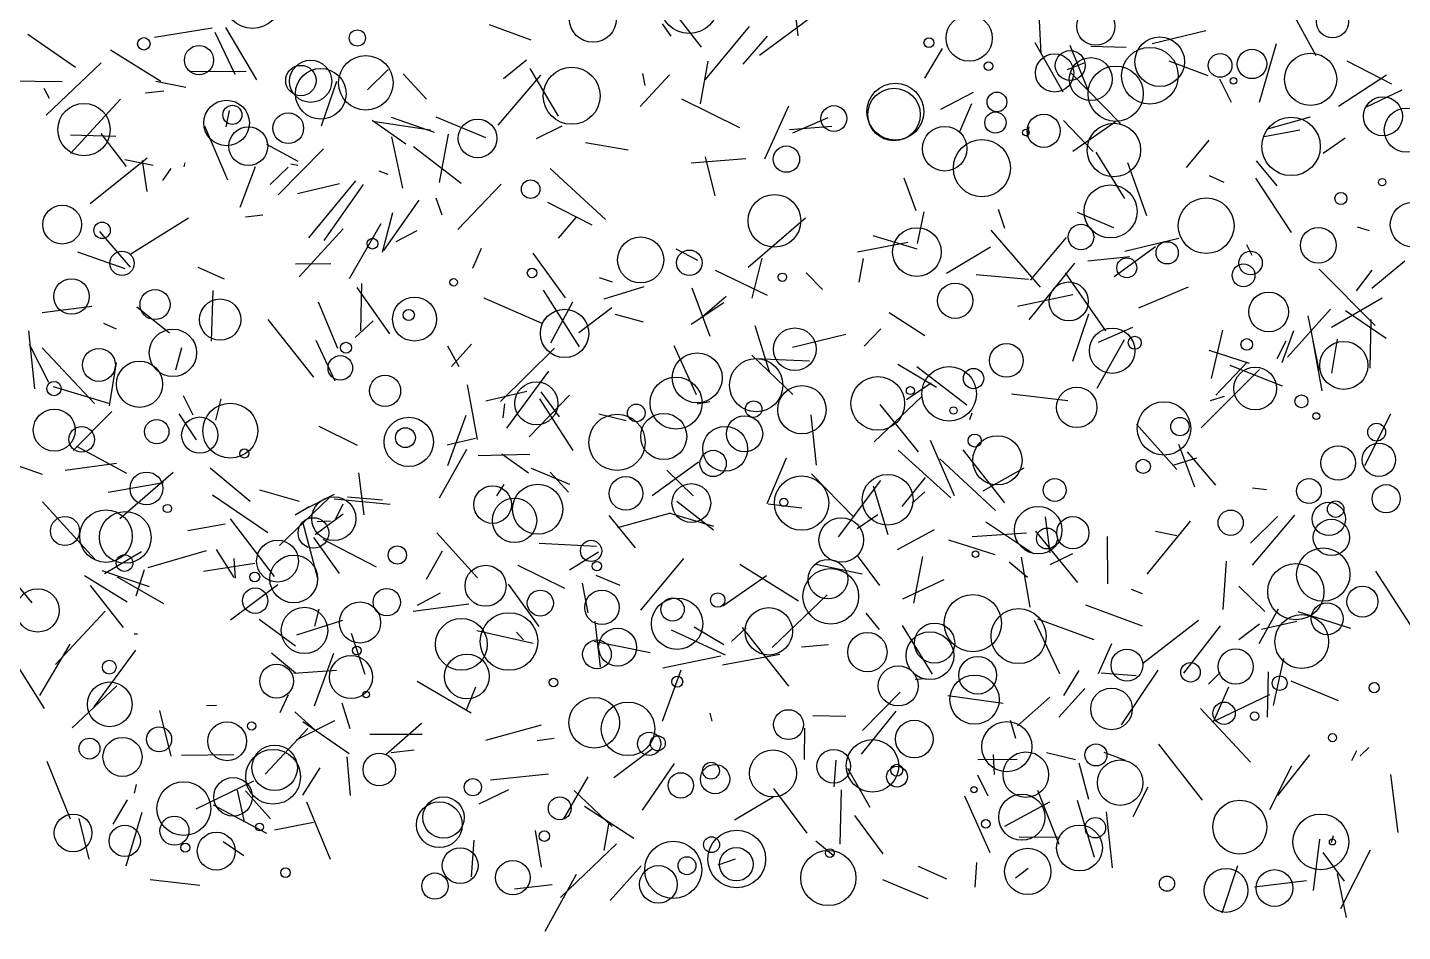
# Model space of a CAD drawing. Header units: millimetres. Extents: x -15 to 2017, y -16 to 2019.
# Drawn here: x 564.4 to 1034, y -13.9 to 294.9 of the extents above; entities that cross this region are included whole.
import ezdxf

# ---------------------------------------------------------------- set-up
doc = ezdxf.new("R2010")
doc.units = ezdxf.units.MM

msp = doc.modelspace()

# ---------------------------------------------------------------- linework, layer by layer
at = {"color": 70}
for p, q in [((794.62, 288.14), (781.87, 304.6)), ((906.32, 260.92), (905.71, 257.45))]:
    msp.add_line(p, q, dxfattribs=at)
at = {"color": 197}
for p, q in [((826.01, 304.98), (827.48, 292.03)), ((558.99, 79.97), (570.15, 62.3))]:
    msp.add_line(p, q, dxfattribs=at)
at = {"color": 3}
for p, q in [((909.71, 301.78), (910.5, 285.89)), ((798.8, 124.42), (783.52, 129.02))]:
    msp.add_line(p, q, dxfattribs=at)
at = {"color": 202}
for p, q in [((995.09, 302.14), (1004.31, 285.31)), ((855.53, 104.32), (847.91, 114.55))]:
    msp.add_line(p, q, dxfattribs=at)
at = {"color": 96}
for p, q in [((722.13, 295.89), (736.28, 290.68)), ((622.65, 212.98), (631.65, 209.05))]:
    msp.add_line(p, q, dxfattribs=at)
at = {"color": 32}
for p, q in [((781.14, 296.14), (784.07, 291.89)), ((739.18, 90.27), (728.72, 104.73))]:
    msp.add_line(p, q, dxfattribs=at)
at = {"color": 44}
for p, q in [((814.43, 285.4), (832.25, 298.61)), ((627.24, 187.71), (627.85, 205.02)), ((868.65, 149.93), (855.57, 166.07)), ((590.69, 108.35), (603.43, 115.87))]:
    msp.add_line(p, q, dxfattribs=at)
at = {"color": 52}
for p, q in [((580.85, 281.19), (564.6, 292.46)), ((674.36, 209.19), (685.22, 227.97)), ((734.9, 170.5), (720.99, 167.22)), ((679.74, 73.88), (675.11, 87.83)), ((781.33, 57.89), (787.68, 75.42)), ((606.32, 3.85), (623.24, 1.88))]:
    msp.add_line(p, q, dxfattribs=at)
at = {"color": 93}
msp.add_line((627.49, 294.62), (607.83, 291.46), dxfattribs=at)
at = {"color": 7}
for p, q in [((635.32, 278.79), (628.54, 293.14)), ((925.15, 282.69), (919.48, 280.35)), ((954.2, 283.51), (967.48, 278.51)), ((843.84, 59.59), (832.59, 59.81)), ((636, 34.35), (638.41, 23.52))]:
    msp.add_line(p, q, dxfattribs=at)
at = {"color": 25}
for p, q in [((632.02, 294.87), (642.69, 276.98)), ((632.87, 242.67), (624.97, 261.14))]:
    msp.add_line(p, q, dxfattribs=at)
at = {"color": 103}
for p, q in [((795.95, 277.09), (810.93, 295.2)), ((714.16, 162.32), (707.9, 145.1)), ((959.26, 74.38), (971.83, 90.55))]:
    msp.add_line(p, q, dxfattribs=at)
at = {"color": 159}
for p, q in [((817.05, 291.89), (808.66, 282.36)), ((718.68, 29.76), (728.81, 34.61))]:
    msp.add_line(p, q, dxfattribs=at)
at = {"color": 88}
for p, q in [((966.82, 293.68), (948.45, 289.26)), ((766.05, 124.12), (784.12, 129.09))]:
    msp.add_line(p, q, dxfattribs=at)
at = {"color": 101}
for p, q in [((609.94, 276.37), (592.8, 287.14)), ((551.81, 148.46), (569.4, 142.36))]:
    msp.add_line(p, q, dxfattribs=at)
at = {"color": 19}
for p, q in [((876.81, 287.67), (870.72, 277.54)), ((557.8, 276.6), (576.26, 276.39)), ((597.64, 249.73), (607.36, 247.9))]:
    msp.add_line(p, q, dxfattribs=at)
at = {"color": 105}
for p, q in [((918.05, 272.79), (908.54, 289.6)), ((1034.8, 215.1), (1023.46, 205.74))]:
    msp.add_line(p, q, dxfattribs=at)
at = {"color": 160}
for p, q in [((920.34, 288.82), (926.49, 273.59)), ((739.58, 278.56), (725.04, 261.52)), ((1024.58, 193.1), (1005.49, 212.3))]:
    msp.add_line(p, q, dxfattribs=at)
at = {"color": 75}
for p, q in [((927.53, 288.49), (939.56, 288.12)), ((945.14, 90.35), (925.83, 97.55))]:
    msp.add_line(p, q, dxfattribs=at)
at = {"color": 11}
msp.add_line((985.16, 269.41), (990.92, 289.39), dxfattribs=at)
at = {"color": 49}
for p, q in [((570.79, 264.94), (589.65, 282.79)), ((888.55, 9.64), (887.96, 1.22))]:
    msp.add_line(p, q, dxfattribs=at)
at = {"color": 100}
msp.add_line((734.82, 283.72), (727.02, 277.34), dxfattribs=at)
at = {"color": 106}
for p, q in [((796.72, 283.41), (794.17, 268.79)), ((740.54, 205.18), (752.83, 185.8)), ((819.16, 34.9), (830.51, 19.71))]:
    msp.add_line(p, q, dxfattribs=at)
at = {"color": 133}
msp.add_line((1014.98, 283.43), (1030.15, 275.64), dxfattribs=at)
at = {"color": 76}
for p, q in [((639.17, 279.86), (620.19, 279.75)), ((868.23, 219.13), (853.19, 223.75)), ((765.56, 15.99), (746.47, -2.3))]:
    msp.add_line(p, q, dxfattribs=at)
at = {"color": 62}
for p, q in [((680.59, 273.58), (687.6, 280.54)), ((578.95, 84.26), (568.56, 66.71)), ((613.55, 45.93), (609.66, 61.61))]:
    msp.add_line(p, q, dxfattribs=at)
at = {"color": 246}
for p, q in [((692.7, 279.03), (700.69, 270.38)), ((933.32, 104.79), (933.25, 121.06)), ((662.43, 63.21), (669.08, 81.15))]:
    msp.add_line(p, q, dxfattribs=at)
at = {"color": 34}
for p, q in [((735.96, 280.89), (745.68, 264.61)), ((664.26, 42.04), (658.31, 32.67))]:
    msp.add_line(p, q, dxfattribs=at)
at = {"color": 54}
for p, q in [((783.68, 278.74), (773.64, 267.89)), ((673.68, 134.54), (685.72, 133.55))]:
    msp.add_line(p, q, dxfattribs=at)
at = {"color": 248}
for p, q in [((775.4, 275.05), (774.61, 279.14)), ((617.08, 46.35), (634.89, 46.57))]:
    msp.add_line(p, q, dxfattribs=at)
at = {"color": 22}
for p, q in [((937.64, 262.08), (920.86, 279.27)), ((957.64, 222.81), (939.16, 218.34))]:
    msp.add_line(p, q, dxfattribs=at)
at = {"color": 207}
for p, q in [((971.52, 277.32), (975.44, 269.33)), ((624.49, 109.22), (642.06, 111.9)), ((743.6, 2.05), (730.72, 0.6))]:
    msp.add_line(p, q, dxfattribs=at)
at = {"color": 13}
for p, q in [((1028.54, 278.63), (1012.05, 267.87)), ((703.39, 259.01), (688.7, 264.1)), ((764.01, 199.15), (752.66, 190.62)), ((862.42, 67.9), (849.55, 54.73)), ((1009.69, 16.53), (1010.37, 18.87))]:
    msp.add_line(p, q, dxfattribs=at)
at = {"color": 60}
for p, q in [((572, 270.63), (570.19, 274.05)), ((662.85, 188.04), (669.37, 174.13)), ((768.91, 160.52), (759.55, 162.78))]:
    msp.add_line(p, q, dxfattribs=at)
at = {"color": 214}
msp.add_line((611.04, 273.08), (604.79, 272.38), dxfattribs=at)
at = {"color": 226}
for p, q in [((608.23, 276.48), (618.54, 274.53)), ((716.06, 4.82), (717.02, 17.29))]:
    msp.add_line(p, q, dxfattribs=at)
at = {"color": 114}
msp.add_line((669.96, 276.44), (664.72, 261.12), dxfattribs=at)
at = {"color": 99}
for p, q in [((876.26, 266.97), (887.5, 272.78)), ((707.83, 186.13), (711.75, 179.11))]:
    msp.add_line(p, q, dxfattribs=at)
at = {"color": 126}
for p, q in [((1021.49, 267.63), (1033.82, 273.58)), ((594.8, 191.83), (590.52, 193.82)), ((908.24, 92.44), (916.8, 74.21)), ((662.58, 54.94), (655.74, 61.17))]:
    msp.add_line(p, q, dxfattribs=at)
at = {"color": 87}
msp.add_line((579.14, 251.84), (596.23, 270.42), dxfattribs=at)
at = {"color": 21}
for p, q in [((807.63, 260.61), (787.85, 270.34)), ((978.05, 85.78), (985.11, 91.17))]:
    msp.add_line(p, q, dxfattribs=at)
at = {"color": 151}
for p, q in [((816.2, 249.99), (824.47, 268.16)), ((960.8, 206.19), (943.81, 198.98)), ((672.15, 132.09), (669.39, 126.53)), ((873.47, 73.98), (863.26, 90.57)), ((888.91, 44.83), (902.36, 44.97))]:
    msp.add_line(p, q, dxfattribs=at)
at = {"color": 213}
for p, q in [((886.77, 268.76), (882.71, 259.25)), ((650.02, 237.74), (665.52, 253.43)), ((932.7, 191.3), (918.94, 211.04)), ((872.67, 153.95), (880.85, 135.05))]:
    msp.add_line(p, q, dxfattribs=at)
at = {"color": 71}
for p, q in [((633.32, 266.46), (632.16, 260.88)), ((751.72, 230.02), (745.69, 222.93)), ((1019.5, 46.05), (1022.42, 48.96))]:
    msp.add_line(p, q, dxfattribs=at)
at = {"color": 129}
msp.add_line((693.65, 254.99), (682.18, 263.08), dxfattribs=at)
at = {"color": 68}
for p, q in [((720.96, 257.19), (703.98, 264.19)), ((716, 186.69), (709.26, 179.07)), ((934.88, 7.88), (932.85, 26.92))]:
    msp.add_line(p, q, dxfattribs=at)
at = {"color": 9}
for p, q in [((825.77, 258.89), (837.89, 264.09)), ((736, 148.97), (718.33, 148.6)), ((819.32, 32.15), (805.89, 24.1))]:
    msp.add_line(p, q, dxfattribs=at)
at = {"color": 30}
msp.add_line((918.23, 263.08), (928.38, 252.5), dxfattribs=at)
at = {"color": 255}
for p, q in [((988.34, 260.4), (1002.59, 264.4)), ((797.46, 167.02), (793.13, 166.25)), ((899.68, 112.37), (905.86, 107.09))]:
    msp.add_line(p, q, dxfattribs=at)
at = {"color": 209}
for p, q in [((589.5, 258.63), (598.13, 247.41)), ((688.7, 257.49), (692.44, 240)), ((904.68, 144.33), (890.67, 136.51))]:
    msp.add_line(p, q, dxfattribs=at)
at = {"color": 237}
for p, q in [((702.02, 259.82), (682.39, 262.76)), ((929.71, 171.65), (938.98, 188.34)), ((782.73, 143.65), (791.8, 134.94)), ((991.55, 96.16), (984.86, 84.4)), ((971.71, 74.54), (967.71, 70.55))]:
    msp.add_line(p, q, dxfattribs=at)
at = {"color": 90}
for p, q in [((708.08, 258.41), (705.01, 241.89)), ((682.51, 194.7), (676.32, 188.99)), ((988.63, 27.8), (996.14, 42.63))]:
    msp.add_line(p, q, dxfattribs=at)
at = {"color": 218}
for p, q in [((738.2, 257), (746.96, 261.27)), ((573.23, 172.26), (592.1, 166.53))]:
    msp.add_line(p, q, dxfattribs=at)
at = {"color": 242}
for p, q in [((824.68, 259.98), (839.08, 261.22)), ((947.05, 35.42), (941.85, 25.26))]:
    msp.add_line(p, q, dxfattribs=at)
at = {"color": 228}
for p, q in [((921.39, 252.58), (935.86, 262.7)), ((897.57, 63.98), (878.76, 66.61))]:
    msp.add_line(p, q, dxfattribs=at)
at = {"color": 241}
msp.add_line((986.69, 257.64), (998.89, 259.9), dxfattribs=at)
at = {"color": 79}
for p, q in [((594.62, 257.69), (579.12, 258.06)), ((795.8, 250.66), (799.18, 237.39)), ((617.96, 247.25), (618.32, 248.69)), ((631.94, 125.19), (619.2, 123))]:
    msp.add_line(p, q, dxfattribs=at)
at = {"color": 127}
for p, q in [((646.11, 255.07), (656.81, 249.18)), ((657.24, 209.7), (672.28, 226.12)), ((786.16, 133.09), (798.64, 123.29)), ((892.5, 32.27), (888.94, 39.52))]:
    msp.add_line(p, q, dxfattribs=at)
at = {"color": 208}
for p, q in [((712.48, 241.63), (696.28, 254.15)), ((906.13, 7.59), (901.81, 4.32))]:
    msp.add_line(p, q, dxfattribs=at)
at = {"color": 116}
for p, q in [((754.99, 255.53), (769.6, 253.08)), ((831.52, 180.94), (812.91, 181.67)), ((900.41, 169.73), (919.68, 167.43))]:
    msp.add_line(p, q, dxfattribs=at)
at = {"color": 135}
for p, q in [((967.83, 256.43), (960.05, 247.01)), ((690.35, 221.78), (697.47, 225.5)), ((569.4, 197.5), (586.4, 199.63)), ((980.87, 180.51), (970.18, 169.27))]:
    msp.add_line(p, q, dxfattribs=at)
at = {"color": 128}
for p, q in [((1006.92, 251.89), (1014.4, 257.2)), ((601.82, 199.43), (612.96, 190.61)), ((565.05, 186.67), (571.63, 173.7)), ((749.67, 138.78), (736.57, 144.24))]:
    msp.add_line(p, q, dxfattribs=at)
at = {"color": 5}
for p, q in [((605.31, 250.18), (585.87, 234.66)), ((864.55, 167.79), (872.96, 173.51))]:
    msp.add_line(p, q, dxfattribs=at)
at = {"color": 158}
msp.add_line((603.59, 249.44), (605.24, 238.82), dxfattribs=at)
at = {"color": 215}
for p, q in [((791.12, 248.6), (809.68, 250.08)), ((689.05, 231.61), (685.59, 218.05))]:
    msp.add_line(p, q, dxfattribs=at)
at = {"color": 41}
for p, q in [((939.18, 236.41), (929.38, 252.32)), ((906.3, 208.84), (888.39, 210.34)), ((1024.75, 109.17), (1037.62, 89.2))]:
    msp.add_line(p, q, dxfattribs=at)
at = {"color": 1}
for p, q in [((991.13, 240.74), (984.08, 249.33)), ((649.89, 104.49), (633.81, 92.45)), ((1002.2, 46.44), (991.33, 32.57)), ((844.5, 41.87), (852.02, 28.6)), ((761.31, 13.81), (762.9, 22.77)), ((800.32, 8.86), (806.24, 10.89))]:
    msp.add_line(p, q, dxfattribs=at)
at = {"color": 63}
msp.add_line((610.71, 242.62), (613.48, 246.76), dxfattribs=at)
at = {"color": 112}
for p, q in [((637.12, 233.55), (642.25, 247.38)), ((841.35, 120.95), (855.84, 140.11))]:
    msp.add_line(p, q, dxfattribs=at)
at = {"color": 177}
for p, q in [((647.34, 241.2), (653.44, 247.11)), ((726.86, 161.53), (727.4, 166.27)), ((937.99, 56.67), (950.49, 75.37))]:
    msp.add_line(p, q, dxfattribs=at)
at = {"color": 107}
for p, q in [((656.81, 247.72), (654.34, 248.19)), ((674.78, 32.54), (673.58, 45.74))]:
    msp.add_line(p, q, dxfattribs=at)
at = {"color": 156}
for p, q in [((687.64, 244.65), (684.53, 245.75)), ((877.35, 106.18), (863.22, 99.61))]:
    msp.add_line(p, q, dxfattribs=at)
at = {"color": 225}
for p, q in [((742.96, 246.76), (761.82, 229.29)), ((728.1, 158.07), (742.43, 177.54))]:
    msp.add_line(p, q, dxfattribs=at)
at = {"color": 124}
for p, q in [((946.69, 230.59), (940.13, 248.69)), ((594.87, 145.95), (577.26, 143.53))]:
    msp.add_line(p, q, dxfattribs=at)
at = {"color": 146}
for p, q in [((973.06, 241.96), (968.1, 244.21)), ((739.73, 170.41), (746.01, 161.92)), ((646.52, 122.25), (627.57, 135.17)), ((1016.62, 44.56), (1018.33, 47.97))]:
    msp.add_line(p, q, dxfattribs=at)
at = {"color": 179}
for p, q in [((671.01, 241.49), (656.66, 238.1)), ((886.97, 121.04), (905.61, 122.25)), ((898.19, 22.11), (913.53, 30.37))]:
    msp.add_line(p, q, dxfattribs=at)
at = {"color": 243}
for p, q in [((676.5, 242.46), (660.45, 223.04)), ((801.82, 77.19), (821.31, 80.77))]:
    msp.add_line(p, q, dxfattribs=at)
at = {"color": 115}
msp.add_line((665.77, 222.09), (679.13, 241.24), dxfattribs=at)
at = {"color": 187}
for p, q in [((726.21, 241.3), (711.44, 225.82)), ((878.21, 211), (893.29, 219.96)), ((891.66, 126.03), (907.71, 115.32))]:
    msp.add_line(p, q, dxfattribs=at)
at = {"color": 217}
for p, q in [((863.66, 243.51), (867.82, 232.32)), ((943.15, 159.39), (956.89, 143.87)), ((598.39, 142.53), (581.3, 151.79)), ((1029.87, 39.72), (1032.34, 19.96)), ((751.15, 34.23), (764.08, 21.98))]:
    msp.add_line(p, q, dxfattribs=at)
at = {"color": 223}
for p, q in [((996.11, 224.86), (983.87, 243.45)), ((893.37, 225.68), (910.27, 206.23)), ((566.91, 171.5), (564.88, 191.21)), ((963.01, 137.84), (957.63, 152.38)), ((866.52, 132.43), (870.81, 136.28)), ((1011.6, 5.77), (1014.71, -9.17))]:
    msp.add_line(p, q, dxfattribs=at)
at = {"color": 190}
for p, q in [((686.16, 218.73), (698.16, 235.92)), ((759.63, 209.51), (764.11, 208.04)), ((592.01, 136.2), (610.9, 139.46)), ((662.62, 121.73), (672.23, 128.71))]:
    msp.add_line(p, q, dxfattribs=at)
at = {"color": 55}
for p, q in [((703.91, 236.65), (705.93, 230.83)), ((922.92, 231.75), (935.22, 226.59))]:
    msp.add_line(p, q, dxfattribs=at)
at = {"color": 198}
msp.add_line((757.31, 227.35), (742.12, 235.08), dxfattribs=at)
at = {"color": 147}
for p, q in [((644.76, 230.81), (638.85, 230.03)), ((982.79, 137.6), (987.54, 137.08))]:
    msp.add_line(p, q, dxfattribs=at)
at = {"color": 205}
for p, q in [((868.37, 221.12), (870.57, 231.89)), ((1001.67, 196.33), (1005.43, 177.86))]:
    msp.add_line(p, q, dxfattribs=at)
at = {"color": 94}
for p, q in [((895.87, 232.76), (898.05, 226.3)), ((622.17, 154.06), (616.21, 162.9)), ((605.66, 110.39), (625.54, 116.27))]:
    msp.add_line(p, q, dxfattribs=at)
at = {"color": 47}
msp.add_line((619.42, 229.71), (599.75, 217.5), dxfattribs=at)
at = {"color": 117}
for p, q in [((810.58, 213.05), (830.1, 229.9)), ((1018.22, 204.9), (1023.57, 211.95)), ((594.94, 69.99), (579.74, 55.66)), ((833.66, 17.07), (839.55, 12.15))]:
    msp.add_line(p, q, dxfattribs=at)
at = {"color": 108}
msp.add_line((1022.72, 225.39), (1018.59, 226.66), dxfattribs=at)
at = {"color": 120}
for p, q in [((599.65, 212.99), (589.19, 225.14)), ((809.82, 89.82), (804.87, 85.15)), ((1005.58, 17.63), (1003.48, 0.07))]:
    msp.add_line(p, q, dxfattribs=at)
at = {"color": 250}
for p, q in [((865.09, 221.43), (847.89, 218.13)), ((848.42, 207.85), (849.93, 215.96)), ((879.69, 134.22), (861.74, 150.46)), ((901.89, 52.02), (900.14, 58.15))]:
    msp.add_line(p, q, dxfattribs=at)
at = {"color": 166}
for p, q in [((919.09, 223.18), (906.8, 208.53)), ((620.97, 162.43), (617.76, 169.03)), ((923.48, 75.21), (918.23, 66.7)), ((739.84, 56.52), (720.85, 51.36))]:
    msp.add_line(p, q, dxfattribs=at)
at = {"color": 86}
for p, q in [((980.67, 220.76), (982.52, 217.13)), ((817.17, 203.33), (799.33, 211.84)), ((571.1, 44.25), (579.01, 24.57))]:
    msp.add_line(p, q, dxfattribs=at)
at = {"color": 40}
msp.add_line((581.55, 218.27), (597.64, 212.6), dxfattribs=at)
at = {"color": 56}
msp.add_line((716.46, 212.62), (719.49, 219.52), dxfattribs=at)
at = {"color": 141}
for p, q in [((748.13, 202.56), (737.08, 217.73)), ((874.83, 171.91), (861.62, 179.78)), ((823.45, 147.8), (816.88, 132.12)), ((660.61, 131.17), (655.85, 128.33))]:
    msp.add_line(p, q, dxfattribs=at)
at = {"color": 189}
msp.add_line((793.29, 215.26), (785.9, 219.11), dxfattribs=at)
at = {"color": 111}
for p, q in [((815.16, 216.08), (811.78, 202.46)), ((658.45, 125.69), (663.46, 106.8)), ((867.15, 98.25), (870.16, 114.22)), ((714.39, 61.81), (717.49, 69.64)), ((841.97, 15.93), (842.42, 34.54))]:
    msp.add_line(p, q, dxfattribs=at)
at = {"color": 203}
for p, q in [((940.8, 216.57), (926.47, 215.09)), ((739.29, 168), (750.7, 150.39)), ((597.26, 89.96), (585.91, 104.29)), ((715.94, 60.69), (697.49, 71.48)), ((798.21, 57.97), (797.57, 60.7))]:
    msp.add_line(p, q, dxfattribs=at)
at = {"color": 110}
for p, q in [((935.45, 209.82), (949.56, 220.03)), ((696.12, 95.52), (715.12, 98.04))]:
    msp.add_line(p, q, dxfattribs=at)
at = {"color": 6}
for p, q in [((668.04, 214.1), (655.91, 214)), ((581.98, 24.65), (585.42, 10.79))]:
    msp.add_line(p, q, dxfattribs=at)
at = {"color": 118}
for p, q in [((921.91, 214.35), (906.32, 195.01)), ((830.37, 211.03), (835.91, 205.35)), ((989.91, 63.32), (993.41, 79.31)), ((987.87, 59.36), (988.22, 74.79))]:
    msp.add_line(p, q, dxfattribs=at)
at = {"color": 200}
msp.add_line((678.44, 207.43), (678.13, 191.22), dxfattribs=at)
at = {"color": 163}
for p, q in [((688.18, 190.18), (676.97, 206.07)), ((985.16, 178), (965.24, 158.12)), ((657.35, 132.98), (643.79, 136.84))]:
    msp.add_line(p, q, dxfattribs=at)
at = {"color": 227}
for p, q in [((740.19, 193.74), (720.43, 202.37)), ((643.53, 92.83), (655.92, 83.63))]:
    msp.add_line(p, q, dxfattribs=at)
at = {"color": 229}
msp.add_line((774.89, 206.26), (761.2, 202.02), dxfattribs=at)
at = {"color": 61}
for p, q in [((797.57, 189.28), (791.43, 205.84)), ((629, 63.26), (625.55, 63.14)), ((699.17, 53.34), (681.3, 53.42)), ((909.33, 34.37), (916.64, 15.92))]:
    msp.add_line(p, q, dxfattribs=at)
at = {"color": 206}
for p, q in [((795.08, 196.31), (802.97, 203.14)), ((870.89, 189.52), (858.67, 197.45)), ((802.77, 80.51), (784.33, 89.05)), ((1001.2, 3.41), (983.41, 1.19))]:
    msp.add_line(p, q, dxfattribs=at)
at = {"color": 240}
msp.add_line((902.52, 199.71), (921.36, 203.62), dxfattribs=at)
at = {"color": 113}
for p, q in [((1009.75, 192.51), (1027.02, 202.54)), ((994.1, 187.78), (991.03, 181.65)), ((665.31, 120.12), (683.53, 110.7)), ((647.37, 24.59), (638.84, 34.17)), ((771.51, 17.91), (754.62, 28.82))]:
    msp.add_line(p, q, dxfattribs=at)
at = {"color": 136}
for p, q in [((663.7, 201.12), (670.28, 185.32)), ((1009.78, 176.84), (1011.77, 188.37)), ((601.55, 100.7), (604.4, 109.75))]:
    msp.add_line(p, q, dxfattribs=at)
at = {"color": 26}
for p, q in [((750.59, 201.1), (743.01, 187.06)), ((631.3, 16.84), (638.27, 12.01))]:
    msp.add_line(p, q, dxfattribs=at)
at = {"color": 192}
for p, q in [((802.19, 200.83), (791.12, 193.39)), ((751.85, 5.55), (741.14, -13.9))]:
    msp.add_line(p, q, dxfattribs=at)
at = {"color": 199}
msp.add_line((994.71, 182.26), (1009.41, 198.66), dxfattribs=at)
at = {"color": 80}
for p, q in [((1014.55, 198.17), (1028.39, 188.76)), ((758.74, 117.57), (739.13, 118.6)), ((606.07, 103.86), (589.94, 109.28)), ((978.11, 104.02), (986.94, 95.45)), ((669.94, 75.24), (655.44, 74.26))]:
    msp.add_line(p, q, dxfattribs=at)
at = {"color": 42}
for p, q in [((662.22, 175.41), (646.58, 195.15)), ((878.38, 3.98), (868.72, 8.27))]:
    msp.add_line(p, q, dxfattribs=at)
at = {"color": 212}
for p, q in [((774.81, 194.18), (765.25, 196.8)), ((825.78, 169.46), (811.83, 182.93)), ((788.48, 113.54), (773.75, 95.89))]:
    msp.add_line(p, q, dxfattribs=at)
at = {"color": 224}
msp.add_line((817.8, 177.25), (812.92, 192.94), dxfattribs=at)
at = {"color": 8}
for p, q in [((926.73, 197), (921.23, 180.82)), ((550.27, 117.21), (565.96, 98.41))]:
    msp.add_line(p, q, dxfattribs=at)
at = {"color": 220}
for p, q in [((1023.18, 195.12), (1022.84, 178.5)), ((968.78, 175.01), (972.56, 191.44)), ((974.95, 179.55), (992.84, 172.52)), ((960.48, 149.92), (970.15, 138.59))]:
    msp.add_line(p, q, dxfattribs=at)
at = {"color": 145}
for p, q in [((825.66, 185.67), (843.82, 190.08)), ((832.19, 142.45), (846.61, 127.62)), ((587.25, 62.88), (601.47, 82.24))]:
    msp.add_line(p, q, dxfattribs=at)
at = {"color": 131}
for p, q in [((850.1, 186.02), (855.81, 191.94)), ((894.98, 129.89), (876.01, 147.59)), ((679.46, 128.46), (677.54, 142.75)), ((847.69, 123.73), (854.77, 128.52))]:
    msp.add_line(p, q, dxfattribs=at)
at = {"color": 50}
for p, q in [((941.77, 192.43), (930.08, 187.22)), ((602.03, 87.69), (600.86, 87.62))]:
    msp.add_line(p, q, dxfattribs=at)
at = {"color": 81}
msp.add_line((992.9, 180.5), (996.9, 191.43), dxfattribs=at)
at = {"color": 24}
for p, q in [((587.34, 166.47), (569.49, 185.45)), ((749.56, 109.6), (759.47, 115.76)), ((802.17, 84.05), (792.13, 90.08))]:
    msp.add_line(p, q, dxfattribs=at)
at = {"color": 121}
for p, q in [((617.03, 185.49), (614.96, 177.78)), ((758.16, 92.14), (759.99, 76.51))]:
    msp.add_line(p, q, dxfattribs=at)
at = {"color": 18}
msp.add_line((744.45, 185.36), (725.94, 167.14), dxfattribs=at)
at = {"color": 211}
for p, q in [((785.13, 186.2), (792.74, 169.57)), ((981.69, 180.05), (967.96, 184.49))]:
    msp.add_line(p, q, dxfattribs=at)
at = {"color": 194}
for p, q in [((1006.54, 170.82), (1003.48, 187.73)), ((704.23, 122.26), (718.09, 106.85))]:
    msp.add_line(p, q, dxfattribs=at)
at = {"color": 169}
for p, q in [((592.47, 165.59), (594.81, 180.5)), ((995.88, 71.76), (1011.95, 65.04)), ((912.37, 47.27), (922.34, 44.8))]:
    msp.add_line(p, q, dxfattribs=at)
at = {"color": 184}
msp.add_line((885.17, 165.89), (868.1, 178.98), dxfattribs=at)
at = {"color": 104}
for p, q in [((714.56, 172.84), (717.96, 154.1)), ((663.33, 126.12), (667.87, 126.41))]:
    msp.add_line(p, q, dxfattribs=at)
at = {"color": 174}
for p, q in [((749.5, 169.29), (735.77, 155.11)), ((655.95, 74.35), (647.82, 81.18))]:
    msp.add_line(p, q, dxfattribs=at)
at = {"color": 82}
for p, q in [((628.72, 160.7), (630.62, 168.01)), ((973.09, 168.82), (968.25, 167.4)), ((930.17, 74.27), (934.66, 84.45))]:
    msp.add_line(p, q, dxfattribs=at)
at = {"color": 33}
msp.add_line((869.73, 168.76), (853.59, 153.33), dxfattribs=at)
at = {"color": 175}
msp.add_line((593.28, 163.76), (579.99, 150.41), dxfattribs=at)
at = {"color": 150}
for p, q in [((833.91, 145.34), (832.05, 162.6)), ((777.76, 135.05), (793.62, 146.56))]:
    msp.add_line(p, q, dxfattribs=at)
at = {"color": 43}
for p, q in [((886.18, 160.97), (887, 163.25)), ((742.87, 143.01), (749.14, 136.15))]:
    msp.add_line(p, q, dxfattribs=at)
at = {"color": 182}
for p, q in [((1021.06, 145.3), (1029.94, 162.9)), ((969.42, 57.74), (974.62, 69.71))]:
    msp.add_line(p, q, dxfattribs=at)
at = {"color": 181}
for p, q in [((677.18, 152.05), (664.03, 158.56)), ((909.29, 92.87), (928.51, 85.84))]:
    msp.add_line(p, q, dxfattribs=at)
at = {"color": 164}
msp.add_line((705.12, 134.21), (714.51, 150.87), dxfattribs=at)
at = {"color": 119}
for p, q in [((717.41, 154.44), (707.77, 152.25)), ((598.5, 98.59), (583.93, 107.61)), ((824.42, 69.92), (808.61, 89.89))]:
    msp.add_line(p, q, dxfattribs=at)
at = {"color": 178}
for p, q in [((898.12, 132.53), (883.91, 150.57)), ((706.08, 116.06), (700.6, 106.29)), ((758.49, 107.77), (766.67, 104.4))]:
    msp.add_line(p, q, dxfattribs=at)
at = {"color": 53}
msp.add_line((726.37, 149.24), (735.54, 142.75), dxfattribs=at)
at = {"color": 4}
for p, q in [((963.67, 147.75), (955.84, 145.36)), ((633.63, 127.06), (648.62, 107.38))]:
    msp.add_line(p, q, dxfattribs=at)
at = {"color": 172}
msp.add_line((595.96, 127.16), (614.16, 143.03), dxfattribs=at)
at = {"color": 234}
msp.add_line((626.81, 144.51), (640.49, 133.12), dxfattribs=at)
at = {"color": 235}
msp.add_line((863.07, 131.23), (871.11, 141.12), dxfattribs=at)
at = {"color": 98}
msp.add_line((727.15, 138.74), (724.6, 134.91), dxfattribs=at)
at = {"color": 36}
msp.add_line((858.32, 121.63), (853.32, 138.17), dxfattribs=at)
at = {"color": 170}
msp.add_line((587.42, 113.26), (569.56, 132.81), dxfattribs=at)
at = {"color": 143}
msp.add_line((667.51, 134.22), (650.53, 117.9), dxfattribs=at)
at = {"color": 72}
for p, q in [((658.46, 130.01), (669.26, 135.52)), ((764.66, 38.66), (777.81, 48.56))]:
    msp.add_line(p, q, dxfattribs=at)
at = {"color": 51}
for p, q in [((669.15, 133.83), (688.32, 132.01)), ((902.51, 56.38), (913.48, 66.16))]:
    msp.add_line(p, q, dxfattribs=at)
at = {"color": 17}
for p, q in [((828.84, 130.66), (817.39, 132.04)), ((941.3, 103.07), (945.07, 101.55)), ((1006.75, 13.07), (1014.06, 3.26))]:
    msp.add_line(p, q, dxfattribs=at)
at = {"color": 14}
for p, q in [((763, 128.18), (771.94, 117.11)), ((705.32, 101.66), (697.52, 97.42)), ((871.27, 72.4), (867.59, 72.2))]:
    msp.add_line(p, q, dxfattribs=at)
at = {"color": 186}
msp.add_line((913.6, 115.47), (912.09, 127.75), dxfattribs=at)
at = {"color": 183}
for p, q in [((982.09, 118.77), (991.26, 127.82)), ((839.95, 35.49), (840.58, 44.57))]:
    msp.add_line(p, q, dxfattribs=at)
at = {"color": 216}
for p, q in [((982.77, 111.26), (997.19, 128.31)), ((777.02, 81.26), (757.94, 85.13))]:
    msp.add_line(p, q, dxfattribs=at)
at = {"color": 154}
msp.add_line((861.49, 116.56), (874.13, 123.4), dxfattribs=at)
at = {"color": 196}
for p, q in [((908.61, 122.83), (922.95, 105.33)), ((781.41, 76.1), (801.14, 80.2))]:
    msp.add_line(p, q, dxfattribs=at)
at = {"color": 176}
msp.add_line((946.82, 108.16), (961.54, 126.26), dxfattribs=at)
at = {"color": 247}
for p, q in [((956.86, 121.25), (949.63, 122.74)), ((921.23, 115.12), (913.51, 111.36))]:
    msp.add_line(p, q, dxfattribs=at)
at = {"color": 254}
msp.add_line((670.93, 108.36), (662.24, 120.63), dxfattribs=at)
at = {"color": 95}
msp.add_line((894.83, 114.77), (879.01, 119.73), dxfattribs=at)
at = {"color": 2}
for p, q in [((634.96, 107.01), (629.03, 116.62)), ((634.87, 113.45), (635.34, 106.8))]:
    msp.add_line(p, q, dxfattribs=at)
at = {"color": 65}
for p, q in [((903.8, 113.97), (906.73, 96.92)), ((598.09, 8.51), (603.63, 26.9))]:
    msp.add_line(p, q, dxfattribs=at)
at = {"color": 123}
for p, q in [((747.95, 103.2), (731.95, 111.07)), ((849.42, 108.17), (833.66, 111.43))]:
    msp.add_line(p, q, dxfattribs=at)
at = {"color": 233}
msp.add_line((807.73, 111.55), (827.71, 99.02), dxfattribs=at)
at = {"color": 132}
msp.add_line((972.72, 96.06), (973.85, 112.58), dxfattribs=at)
at = {"color": 173}
msp.add_line((595.02, 107.29), (610.93, 98.1), dxfattribs=at)
at = {"color": 193}
msp.add_line((753.79, 105.09), (755.77, 94.95), dxfattribs=at)
at = {"color": 37}
msp.add_line((816.8, 107.56), (801.91, 97.26), dxfattribs=at)
at = {"color": 74}
for p, q in [((837.52, 101.13), (818.75, 83.12)), ((650.68, 60.9), (653.56, 67.07))]:
    msp.add_line(p, q, dxfattribs=at)
at = {"color": 28}
for p, q in [((590.96, 95.46), (574.02, 77.26)), ((977.67, 8.55), (972.31, -7.67))]:
    msp.add_line(p, q, dxfattribs=at)
at = {"color": 84}
for p, q in [((663.9, 96.15), (662.47, 90.41)), ((747.57, 24.63), (755.95, 38.9))]:
    msp.add_line(p, q, dxfattribs=at)
at = {"color": 92}
msp.add_line((855.37, 89.22), (850.83, 94.85), dxfattribs=at)
at = {"color": 48}
for p, q in [((998.21, 95.45), (1016.16, 89.69)), ((829.71, 55.54), (829.69, 44.87))]:
    msp.add_line(p, q, dxfattribs=at)
at = {"color": 236}
msp.add_line((672.05, 92.37), (656.27, 87.31), dxfattribs=at)
at = {"color": 66}
for p, q in [((964.29, 92.35), (945.21, 77.52)), ((985.77, 89.4), (997.82, 92.15))]:
    msp.add_line(p, q, dxfattribs=at)
at = {"color": 195}
msp.add_line((717.84, 88.88), (737.16, 84.61), dxfattribs=at)
at = {"color": 167}
msp.add_line((731.42, 88.38), (733.79, 85.69), dxfattribs=at)
at = {"color": 27}
msp.add_line((837.98, 83.98), (828.78, 83.24), dxfattribs=at)
at = {"color": 20}
for p, q in [((942.97, 73.37), (931.02, 74.38)), ((982.07, 43.91), (965.02, 62.28))]:
    msp.add_line(p, q, dxfattribs=at)
at = {"color": 45}
for p, q in [((916.56, 59.25), (925.5, 69.07)), ((648.79, 20.83), (662.06, 23.4))]:
    msp.add_line(p, q, dxfattribs=at)
at = {"color": 210}
msp.add_line((988.53, 66.96), (970.02, 58.01), dxfattribs=at)
at = {"color": 29}
msp.add_line((671.78, 64.19), (674.53, 55.41), dxfattribs=at)
at = {"color": 12}
msp.add_line((849.28, 46.71), (861.03, 61.32), dxfattribs=at)
at = {"color": 144}
for p, q in [((669.3, 58), (656.14, 51.42)), ((622.08, 28.03), (641.69, 37.55))]:
    msp.add_line(p, q, dxfattribs=at)
at = {"color": 10}
msp.add_line((674.32, 46.73), (658.48, 57.66), dxfattribs=at)
at = {"color": 77}
msp.add_line((686.86, 46.61), (699.03, 57.22), dxfattribs=at)
at = {"color": 185}
msp.add_line((660.19, 55.42), (645.55, 39.78), dxfattribs=at)
at = {"color": 245}
msp.add_line((738.46, 51.32), (744.3, 52.08), dxfattribs=at)
at = {"color": 168}
msp.add_line((696.5, 48.06), (688.61, 47.18), dxfattribs=at)
at = {"color": 83}
for p, q in [((939.4, 44.47), (932.06, 47.29)), ((601.04, 33.37), (601.7, 36.36))]:
    msp.add_line(p, q, dxfattribs=at)
at = {"color": 222}
for p, q in [((950.64, 50.04), (965.52, 30.95)), ((737.85, 20.64), (739.8, 8.1))]:
    msp.add_line(p, q, dxfattribs=at)
at = {"color": 219}
msp.add_line((774.41, 27.54), (785.42, 43.49), dxfattribs=at)
at = {"color": 89}
msp.add_line((894.67, 39.71), (894.34, 46.58), dxfattribs=at)
at = {"color": 238}
for p, q in [((926.8, 31.19), (923.6, 43.61)), ((1022.92, 13.85), (1012.81, -6.13))]:
    msp.add_line(p, q, dxfattribs=at)
at = {"color": 155}
msp.add_line((722.56, 37.85), (742.3, 39.92), dxfattribs=at)
at = {"color": 39}
msp.add_line((593.7, 22.71), (598.55, 31.09), dxfattribs=at)
at = {"color": 180}
msp.add_line((627.82, 29.41), (646.1, 19.67), dxfattribs=at)
at = {"color": 162}
msp.add_line((667.87, 10.7), (659.86, 30.32), dxfattribs=at)
at = {"color": 230}
msp.add_line((884.45, 32.49), (893.04, 13.05), dxfattribs=at)
at = {"color": 171}
msp.add_line((928.77, 11.38), (923.02, 30.84), dxfattribs=at)
at = {"color": 149}
msp.add_line((846.84, 25.71), (856.46, 12.59), dxfattribs=at)
at = {"color": 221}
msp.add_line((916.7, 18.24), (903.03, 18.27), dxfattribs=at)
at = {"color": 134}
msp.add_line((773.94, 8.49), (763.38, -3.26), dxfattribs=at)
at = {"color": 201}
msp.add_line((856.45, 3.89), (871.85, -2.61), dxfattribs=at)
at = {"color": 6}
for centre, radius in [((641.29, 304.3), 9.73), ((822.72, 132.69), 1.4)]:
    msp.add_circle(centre, radius, dxfattribs=at)
at = {"color": 135}
for centre, radius in [((790.38, 302.68), 9.89), ((591.24, 121.13), 8.96)]:
    msp.add_circle(centre, radius, dxfattribs=at)
at = {"color": 115}
msp.add_circle((757.5, 297.86), 8.04, dxfattribs=at)
at = {"color": 116}
for centre, radius in [((929.24, 295.32), 6.53), ((696.6, 195.25), 7.5), ((706.5, 25.04), 7.05)]:
    msp.add_circle(centre, radius, dxfattribs=at)
at = {"color": 226}
for centre, radius in [((1010.05, 296.8), 5.45), ((677.08, 291.28), 2.77), ((664.59, 272.25), 8.66), ((819.49, 228.83), 9), ((756.89, 116.1), 3.63), ((728.86, 85.15), 9.83)]:
    msp.add_circle(centre, radius, dxfattribs=at)
at = {"color": 136}
for centre, radius in [((885.99, 291.24), 7.9), ((971.68, 281.91), 4.04)]:
    msp.add_circle(centre, radius, dxfattribs=at)
at = {"color": 25}
msp.add_circle((604.18, 289.29), 2.12, dxfattribs=at)
at = {"color": 47}
for centre, radius in [((872.24, 289.66), 1.68), ((924.19, 223.31), 4.37), ((757.98, 57.4), 8.66)]:
    msp.add_circle(centre, radius, dxfattribs=at)
at = {"color": 52}
for centre, radius in [((951.07, 283.16), 8.47), ((758.87, 110.91), 1.58)]:
    msp.add_circle(centre, radius, dxfattribs=at)
at = {"color": 8}
msp.add_circle((623.01, 283.72), 4.99, dxfattribs=at)
at = {"color": 95}
msp.add_circle((920.51, 281.89), 5.1, dxfattribs=at)
at = {"color": 87}
for centre, radius in [((947.69, 278.38), 9.69), ((583.74, 259.98), 8.94), ((881.22, 201.53), 6.01), ((597.83, 120.71), 8.83), ((1008.21, 92.93), 5.45), ((1024.3, 69.38), 1.74)]:
    msp.add_circle(centre, radius, dxfattribs=at)
at = {"color": 15}
for centre, radius in [((982.57, 282.41), 5.02), ((1011.13, 130.35), 2.8)]:
    msp.add_circle(centre, radius, dxfattribs=at)
at = {"color": 161}
msp.add_circle((657.8, 276.75), 5.19, dxfattribs=at)
at = {"color": 148}
for centre, radius in [((661.13, 276.5), 7.21), ((945.42, 144.96), 2.44)]:
    msp.add_circle(centre, radius, dxfattribs=at)
at = {"color": 64}
for centre, radius in [((679.97, 275.95), 9.31), ((823.6, 249.9), 4.5), ((714.49, 73.22), 7.65)]:
    msp.add_circle(centre, radius, dxfattribs=at)
at = {"color": 23}
for centre, radius in [((892.61, 281.62), 1.47), ((813.27, 172.69), 9.1), ((614.62, 20.53), 4.97)]:
    msp.add_circle(centre, radius, dxfattribs=at)
at = {"color": 217}
for centre, radius in [((915.15, 279.36), 6.53), ((673.19, 185.49), 1.87), ((1025.13, 156.66), 3.05)]:
    msp.add_circle(centre, radius, dxfattribs=at)
at = {"color": 48}
msp.add_circle((927.52, 277.25), 7.33, dxfattribs=at)
at = {"color": 98}
msp.add_circle((1002.57, 277.17), 8.91, dxfattribs=at)
at = {"color": 12}
for centre, radius in [((750.28, 271.53), 9.73), ((694.63, 196.68), 1.91), ((1008.81, 127), 5.69)]:
    msp.add_circle(centre, radius, dxfattribs=at)
at = {"color": 1}
for centre, radius in [((936.01, 272.24), 9.44), ((682.25, 221.04), 1.84), ((920, 201.28), 6.66)]:
    msp.add_circle(centre, radius, dxfattribs=at)
at = {"color": 97}
for centre, radius in [((976.24, 276.65), 1.13), ((890.35, 246.83), 9.75), ((966.92, 227.17), 9.51), ((861.27, 41.16), 2.04)]:
    msp.add_circle(centre, radius, dxfattribs=at)
at = {"color": 90}
for centre, radius in [((860.77, 266.1), 9.7), ((1011.99, 146.12), 5.91)]:
    msp.add_circle(centre, radius, dxfattribs=at)
at = {"color": 167}
msp.add_circle((860.34, 265.14), 8.95, dxfattribs=at)
at = {"color": 109}
for centre, radius in [((895.48, 269.43), 3.36), ((659.05, 88.93), 7.93)]:
    msp.add_circle(centre, radius, dxfattribs=at)
at = {"color": 158}
for centre, radius in [((632.43, 262.25), 7.78), ((978.39, 21.76), 9.21)]:
    msp.add_circle(centre, radius, dxfattribs=at)
at = {"color": 110}
msp.add_circle((634.4, 265.02), 3.26, dxfattribs=at)
at = {"color": 249}
msp.add_circle((839.8, 263.76), 4.41, dxfattribs=at)
at = {"color": 177}
msp.add_circle((1027.27, 264.53), 6.67, dxfattribs=at)
at = {"color": 106}
msp.add_circle((653.49, 260.46), 5.25, dxfattribs=at)
at = {"color": 20}
for centre, radius in [((718.13, 256.98), 6.6), ((867.25, 51.82), 6.43)]:
    msp.add_circle(centre, radius, dxfattribs=at)
at = {"color": 160}
msp.add_circle((894.96, 262.4), 3.62, dxfattribs=at)
at = {"color": 170}
for centre, radius in [((911.44, 259.55), 5.66), ((580.03, 19.75), 6.44)]:
    msp.add_circle(centre, radius, dxfattribs=at)
at = {"color": 121}
msp.add_circle((995.93, 254.23), 9.96, dxfattribs=at)
at = {"color": 253}
for centre, radius in [((1035.31, 259.79), 7.56), ((589.92, 225.57), 2.81)]:
    msp.add_circle(centre, radius, dxfattribs=at)
at = {"color": 146}
msp.add_circle((639.84, 254.33), 6.62, dxfattribs=at)
at = {"color": 224}
for centre, radius in [((877.63, 253.45), 7.61), ((768.79, 135.72), 5.74), ((655.36, 106.52), 8.16)]:
    msp.add_circle(centre, radius, dxfattribs=at)
at = {"color": 44}
msp.add_circle((905.33, 258.99), 1.13, dxfattribs=at)
at = {"color": 246}
for centre, radius in [((935.4, 253.01), 9.13), ((809.32, 156.1), 6.17)]:
    msp.add_circle(centre, radius, dxfattribs=at)
at = {"color": 198}
msp.add_circle((736.26, 239.64), 3.16, dxfattribs=at)
at = {"color": 127}
for centre, radius in [((934.27, 232.05), 9.06), ((888.9, 73.62), 6.44)]:
    msp.add_circle(centre, radius, dxfattribs=at)
at = {"color": 190}
msp.add_circle((1027.02, 242.03), 1.28, dxfattribs=at)
at = {"color": 61}
msp.add_circle((1012.93, 236.47), 2.07, dxfattribs=at)
at = {"color": 5}
msp.add_circle((1037.39, 227.52), 7.59, dxfattribs=at)
at = {"color": 238}
for centre, radius in [((576.3, 227.55), 6.64), ((739.56, 98.27), 4.44)]:
    msp.add_circle(centre, radius, dxfattribs=at)
at = {"color": 201}
msp.add_circle((868.13, 218.18), 8.31, dxfattribs=at)
at = {"color": 55}
for centre, radius in [((1005.23, 220.48), 6.1), ((953.54, 2.44), 2.6)]:
    msp.add_circle(centre, radius, dxfattribs=at)
at = {"color": 221}
for centre, radius in [((773.81, 215.47), 7.87), ((837.79, 106.43), 6.75), ((977, 76.59), 6.02)]:
    msp.add_circle(centre, radius, dxfattribs=at)
at = {"color": 37}
msp.add_circle((953.61, 217.9), 3.8, dxfattribs=at)
at = {"color": 185}
msp.add_circle((596.7, 214.33), 4.15, dxfattribs=at)
at = {"color": 250}
for centre, radius in [((790.46, 214.5), 4.36), ((720.85, 104.18), 7)]:
    msp.add_circle(centre, radius, dxfattribs=at)
at = {"color": 174}
for centre, radius in [((939.81, 212.78), 3.4), ((781.7, 155.17), 7.87), ((902.85, 86.98), 9.4)]:
    msp.add_circle(centre, radius, dxfattribs=at)
at = {"color": 75}
msp.add_circle((982.07, 214.42), 4.01, dxfattribs=at)
at = {"color": 68}
msp.add_circle((736.75, 211.03), 1.63, dxfattribs=at)
at = {"color": 166}
for centre, radius in [((979.68, 210.22), 3.9), ((784.72, 96.1), 3.98)]:
    msp.add_circle(centre, radius, dxfattribs=at)
at = {"color": 231}
msp.add_circle((579.48, 203), 6.06, dxfattribs=at)
at = {"color": 43}
msp.add_circle((709.94, 207.83), 1.28, dxfattribs=at)
at = {"color": 65}
msp.add_circle((822.23, 209.55), 1.43, dxfattribs=at)
at = {"color": 196}
msp.add_circle((608.01, 200.23), 5.14, dxfattribs=at)
at = {"color": 243}
for centre, radius in [((630.23, 195.09), 7.06), ((612.23, 130.57), 1.41)]:
    msp.add_circle(centre, radius, dxfattribs=at)
at = {"color": 189}
for centre, radius in [((988.26, 197.72), 6.79), ((852.96, 42.68), 8.96)]:
    msp.add_circle(centre, radius, dxfattribs=at)
at = {"color": 56}
for centre, radius in [((747.84, 190.38), 8.26), ((723.26, 131.91), 6.42)]:
    msp.add_circle(centre, radius, dxfattribs=at)
at = {"color": 134}
for centre, radius in [((614.1, 183.74), 8.09), ((617.82, 28.07), 9.19)]:
    msp.add_circle(centre, radius, dxfattribs=at)
at = {"color": 93}
for centre, radius in [((826.46, 184.97), 7.29), ((1009.67, 120.7), 6.19)]:
    msp.add_circle(centre, radius, dxfattribs=at)
at = {"color": 192}
msp.add_circle((934.81, 184.47), 7.75, dxfattribs=at)
at = {"color": 203}
for centre, radius in [((942.53, 187.19), 2.22), ((730.75, 126.52), 7.57), ((891.68, 22.9), 1.47)]:
    msp.add_circle(centre, radius, dxfattribs=at)
at = {"color": 142}
msp.add_circle((980.77, 186.6), 1.99, dxfattribs=at)
at = {"color": 140}
for centre, radius in [((588.82, 179.61), 5.62), ((573.5, 171.54), 2.45)]:
    msp.add_circle(centre, radius, dxfattribs=at)
at = {"color": 21}
msp.add_circle((793.15, 175.18), 8.53, dxfattribs=at)
at = {"color": 193}
for centre, radius in [((898.72, 181.14), 5.76), ((865.91, 170.85), 1.37), ((705.08, 22.56), 7.82)]:
    msp.add_circle(centre, radius, dxfattribs=at)
at = {"color": 45}
msp.add_circle((1013.91, 179.46), 8.21, dxfattribs=at)
at = {"color": 113}
msp.add_circle((602.7, 173.01), 7.89, dxfattribs=at)
at = {"color": 191}
msp.add_circle((671.26, 178.6), 4.2, dxfattribs=at)
at = {"color": 168}
for centre, radius in [((879.13, 169.73), 9.31), ((686.54, 170.77), 5.33)]:
    msp.add_circle(centre, radius, dxfattribs=at)
at = {"color": 126}
for centre, radius in [((983.67, 171.57), 7.3), ((632.61, 51.08), 6.64)]:
    msp.add_circle(centre, radius, dxfattribs=at)
at = {"color": 141}
msp.add_circle((738.22, 166.49), 7.35, dxfattribs=at)
at = {"color": 77}
for centre, radius in [((785.91, 166.58), 8.89), ((854.79, 166.47), 9.16)]:
    msp.add_circle(centre, radius, dxfattribs=at)
at = {"color": 240}
msp.add_circle((887.5, 174.95), 3.46, dxfattribs=at)
at = {"color": 251}
msp.add_circle((828.86, 164.33), 8.25, dxfattribs=at)
at = {"color": 183}
for centre, radius in [((922.71, 165.1), 6.91), ((952.52, 157.91), 9.12), ((628.92, 13.55), 6.49)]:
    msp.add_circle(centre, radius, dxfattribs=at)
at = {"color": 156}
for centre, radius in [((999.44, 167.18), 2.22), ((1010.03, 52.29), 1.38), ((806.48, 9.06), 5.71), ((906.01, 6.63), 7.92)]:
    msp.add_circle(centre, radius, dxfattribs=at)
at = {"color": 239}
msp.add_circle((573.6, 157.34), 7.16, dxfattribs=at)
at = {"color": 89}
msp.add_circle((633.69, 157.15), 9.37, dxfattribs=at)
at = {"color": 82}
msp.add_circle((772.33, 163.21), 3.02, dxfattribs=at)
at = {"color": 211}
for centre, radius in [((812.4, 164.52), 2.83), ((738.67, 130.33), 8.56)]:
    msp.add_circle(centre, radius, dxfattribs=at)
at = {"color": 195}
msp.add_circle((880.63, 164.07), 1.24, dxfattribs=at)
at = {"color": 128}
msp.add_circle((608.58, 156.82), 4.16, dxfattribs=at)
at = {"color": 74}
msp.add_circle((623.26, 155.66), 6.17, dxfattribs=at)
at = {"color": 130}
msp.add_circle((694.63, 153.32), 8.41, dxfattribs=at)
at = {"color": 88}
msp.add_circle((765.75, 153.17), 9.63, dxfattribs=at)
at = {"color": 103}
msp.add_circle((957.97, 158.55), 3.14, dxfattribs=at)
at = {"color": 31}
for centre, radius in [((1004.52, 162.13), 1.16), ((929.09, 21.55), 3.5)]:
    msp.add_circle(centre, radius, dxfattribs=at)
at = {"color": 59}
msp.add_circle((582.94, 154.19), 4.37, dxfattribs=at)
at = {"color": 172}
msp.add_circle((693.49, 154.77), 3.39, dxfattribs=at)
at = {"color": 137}
msp.add_circle((802.67, 150.95), 7.67, dxfattribs=at)
at = {"color": 94}
for centre, radius in [((887.88, 153.77), 2.24), ((776.74, 50.22), 3.98)]:
    msp.add_circle(centre, radius, dxfattribs=at)
at = {"color": 244}
for centre, radius in [((895.63, 147.03), 8.42), ((577.24, 122.87), 4.97), ((634.64, 32.11), 6.59)]:
    msp.add_circle(centre, radius, dxfattribs=at)
at = {"color": 123}
msp.add_circle((638.5, 149.37), 1.55, dxfattribs=at)
at = {"color": 119}
for centre, radius in [((798.56, 145.96), 4.49), ((649.81, 112.61), 7.14), ((839.74, 42.54), 5.76)]:
    msp.add_circle(centre, radius, dxfattribs=at)
at = {"color": 163}
msp.add_circle((1025.9, 147.23), 5.7, dxfattribs=at)
at = {"color": 157}
msp.add_circle((605.07, 137.42), 5.61, dxfattribs=at)
at = {"color": 54}
for centre, radius in [((828.76, 132.42), 9.27), ((669.05, 127.09), 7.5)]:
    msp.add_circle(centre, radius, dxfattribs=at)
at = {"color": 222}
for centre, radius in [((858.18, 133.56), 8.68), ((642.05, 107.19), 1.69)]:
    msp.add_circle(centre, radius, dxfattribs=at)
at = {"color": 188}
for centre, radius in [((791.12, 132.44), 6.62), ((872.6, 80.3), 8.15), ((973.72, 0.12), 7.48)]:
    msp.add_circle(centre, radius, dxfattribs=at)
at = {"color": 176}
for centre, radius in [((915.22, 136.88), 3.91), ((618.34, 14.74), 1.52), ((837.9, 4.36), 9.43)]:
    msp.add_circle(centre, radius, dxfattribs=at)
at = {"color": 118}
msp.add_circle((1002, 136.54), 4.24, dxfattribs=at)
at = {"color": 254}
for centre, radius in [((1028.38, 133.92), 4.82), ((744.09, 71.13), 1.48)]:
    msp.add_circle(centre, radius, dxfattribs=at)
at = {"color": 41}
for centre, radius in [((662.07, 122.22), 5.22), ((784.95, 7.17), 9.75)]:
    msp.add_circle(centre, radius, dxfattribs=at)
at = {"color": 144}
msp.add_circle((842.32, 119.82), 7.62, dxfattribs=at)
at = {"color": 33}
for centre, radius in [((909.55, 123.18), 8.11), ((716.53, 35.38), 2.94)]:
    msp.add_circle(centre, radius, dxfattribs=at)
at = {"color": 32}
msp.add_circle((921.39, 122.29), 5.5, dxfattribs=at)
at = {"color": 11}
msp.add_circle((975.28, 125.72), 4.32, dxfattribs=at)
at = {"color": 227}
msp.add_circle((912.56, 120.33), 3.58, dxfattribs=at)
at = {"color": 129}
for centre, radius in [((690.73, 114.68), 3.12), ((997.54, 102.16), 9.6)]:
    msp.add_circle(centre, radius, dxfattribs=at)
at = {"color": 143}
msp.add_circle((597.58, 111.95), 2.85, dxfattribs=at)
at = {"color": 69}
for centre, radius in [((888.12, 114.98), 1.12), ((596.88, 45.74), 6.67)]:
    msp.add_circle(centre, radius, dxfattribs=at)
at = {"color": 181}
msp.add_circle((1006.89, 108), 9.1, dxfattribs=at)
at = {"color": 179}
msp.add_circle((838.74, 100.57), 9.49, dxfattribs=at)
at = {"color": 120}
msp.add_circle((642.19, 99.09), 4.34, dxfattribs=at)
at = {"color": 149}
msp.add_circle((1020.28, 98.78), 5.3, dxfattribs=at)
at = {"color": 22}
for centre, radius in [((567.92, 95.77), 7.39), ((730.17, 4.5), 5.87)]:
    msp.add_circle(centre, radius, dxfattribs=at)
at = {"color": 114}
for centre, radius in [((678, 91.64), 7.03), ((674.92, 73.01), 7.35), ((990.27, 0.95), 6.27)]:
    msp.add_circle(centre, radius, dxfattribs=at)
at = {"color": 96}
msp.add_circle((687.11, 98.6), 4.66, dxfattribs=at)
at = {"color": 9}
msp.add_circle((760.58, 96.79), 5.87, dxfattribs=at)
at = {"color": 100}
for centre, radius in [((786.28, 91.23), 8.77), ((684.58, 41.43), 5.57), ((797.83, 41.02), 2.87)]:
    msp.add_circle(centre, radius, dxfattribs=at)
at = {"color": 139}
for centre, radius in [((800.13, 99.31), 2.48), ((851.23, 81.54), 6.72)]:
    msp.add_circle(centre, radius, dxfattribs=at)
at = {"color": 4}
msp.add_circle((887.25, 91.4), 9.77, dxfattribs=at)
at = {"color": 233}
msp.add_circle((817.57, 88.62), 8.09, dxfattribs=at)
at = {"color": 171}
msp.add_circle((999.55, 85.13), 9.19, dxfattribs=at)
at = {"color": 80}
msp.add_circle((712.59, 84.18), 8.85, dxfattribs=at)
at = {"color": 112}
msp.add_circle((765.94, 83.21), 6.47, dxfattribs=at)
at = {"color": 10}
for centre, radius in [((874.18, 84.6), 6.86), ((887.62, 34.53), 1.08)]:
    msp.add_circle(centre, radius, dxfattribs=at)
at = {"color": 7}
msp.add_circle((758.89, 80.77), 4.91, dxfattribs=at)
at = {"color": 132}
for centre, radius in [((676.9, 82.04), 1.48), ((961.57, 74.63), 3.34)]:
    msp.add_circle(centre, radius, dxfattribs=at)
at = {"color": 182}
msp.add_circle((939.87, 77.07), 5.44, dxfattribs=at)
at = {"color": 19}
msp.add_circle((592.38, 76.38), 2.35, dxfattribs=at)
at = {"color": 202}
for centre, radius in [((649.49, 71.6), 5.76), ((887.84, 65.3), 8.4)]:
    msp.add_circle(centre, radius, dxfattribs=at)
at = {"color": 86}
msp.add_circle((861.77, 69.98), 6.83, dxfattribs=at)
at = {"color": 147}
msp.add_circle((592.53, 63.68), 7.64, dxfattribs=at)
at = {"color": 26}
msp.add_circle((786.31, 71.43), 1.86, dxfattribs=at)
at = {"color": 236}
msp.add_circle((992.02, 70.92), 2.52, dxfattribs=at)
at = {"color": 35}
for centre, radius in [((680.1, 67.03), 1.1), ((861.36, 38.97), 3.55)]:
    msp.add_circle(centre, radius, dxfattribs=at)
at = {"color": 175}
msp.add_circle((934.59, 62.14), 7.11, dxfattribs=at)
at = {"color": 145}
msp.add_circle((769.51, 55.31), 9.15, dxfattribs=at)
at = {"color": 229}
for centre, radius in [((824.29, 56.75), 5.11), ((983.47, 59.65), 1.46), ((806.63, 10.86), 9.86)]:
    msp.add_circle(centre, radius, dxfattribs=at)
at = {"color": 101}
msp.add_circle((973.02, 60.63), 3.82, dxfattribs=at)
at = {"color": 215}
msp.add_circle((640.97, 56.29), 1.41, dxfattribs=at)
at = {"color": 14}
msp.add_circle((898.86, 49.23), 8.55, dxfattribs=at)
at = {"color": 67}
msp.add_circle((585.61, 48.57), 3.57, dxfattribs=at)
at = {"color": 220}
msp.add_circle((609.4, 51.73), 4.27, dxfattribs=at)
at = {"color": 218}
msp.add_circle((779.66, 50.38), 2.57, dxfattribs=at)
at = {"color": 225}
msp.add_circle((648.31, 38.95), 9.36, dxfattribs=at)
at = {"color": 186}
msp.add_circle((648.85, 42.02), 7.77, dxfattribs=at)
at = {"color": 197}
msp.add_circle((819.01, 40.1), 8.02, dxfattribs=at)
at = {"color": 204}
msp.add_circle((905.35, 39.68), 7.77, dxfattribs=at)
at = {"color": 51}
msp.add_circle((929.29, 46.41), 3.76, dxfattribs=at)
at = {"color": 76}
for centre, radius in [((799.23, 38.15), 5.02), ((597.67, 17.05), 5.36)]:
    msp.add_circle(centre, radius, dxfattribs=at)
at = {"color": 79}
msp.add_circle((937.55, 36.93), 7.77, dxfattribs=at)
at = {"color": 105}
msp.add_circle((787.54, 36.01), 4.33, dxfattribs=at)
at = {"color": 28}
msp.add_circle((903.99, 25.13), 7.88, dxfattribs=at)
at = {"color": 214}
msp.add_circle((746.2, 28.15), 3.9, dxfattribs=at)
at = {"color": 228}
msp.add_circle((1006.07, 16.69), 9.52, dxfattribs=at)
at = {"color": 131}
msp.add_circle((643.69, 21.8), 1.33, dxfattribs=at)
at = {"color": 187}
msp.add_circle((740.94, 18.67), 1.79, dxfattribs=at)
at = {"color": 17}
msp.add_circle((923.65, 14.65), 7.82, dxfattribs=at)
at = {"color": 50}
msp.add_circle((712.19, 8.6), 6.11, dxfattribs=at)
at = {"color": 153}
msp.add_circle((798.03, 15.76), 2.71, dxfattribs=at)
at = {"color": 235}
msp.add_circle((838.39, 12.88), 1.51, dxfattribs=at)
at = {"color": 232}
msp.add_circle((1010.05, 16.72), 1.05, dxfattribs=at)
at = {"color": 57}
msp.add_circle((789.63, 8.57), 3.06, dxfattribs=at)
at = {"color": 27}
msp.add_circle((652.54, 6.2), 1.63, dxfattribs=at)
at = {"color": 237}
msp.add_circle((703.58, 1.6), 4.49, dxfattribs=at)
at = {"color": 3}
msp.add_circle((779.87, 2.19), 6.42, dxfattribs=at)

doc.saveas('drawing.dxf')
